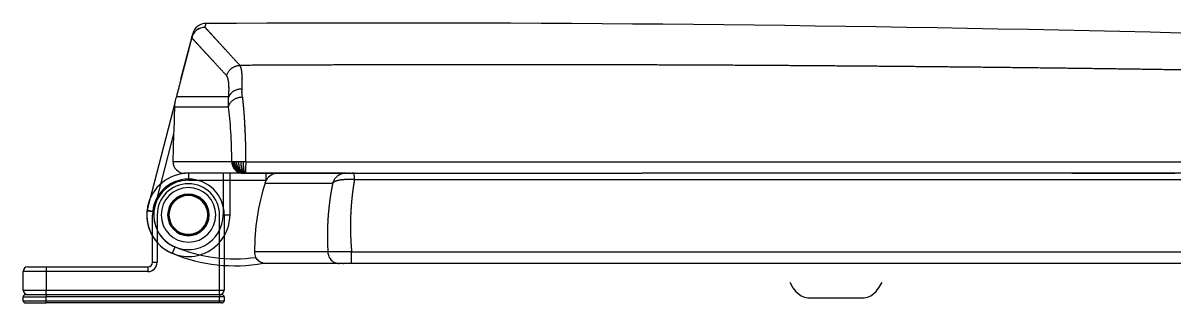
# Model space of a CAD drawing. Extents: x 66481 to 68906, y 58061 to 61491.
# Drawn here: x 67311.6 to 67560.7, y 59354.2 to 59414.7 of the extents above; entities that cross this region are included whole.
import ezdxf

# ---------------------------------------------------------------- set-up
doc = ezdxf.new("R2010")
doc.units = 0
doc.header["$MEASUREMENT"] = 0
doc.layers.get('0').update_dxf_attribs({"linetype": 'CONTINUOUS'})
for name, color, linetype in [('1', 7, 'CONTINUOUS'), ('Dim', 4, 'CONTINUOUS'), ('Make2D$보임$선', 18, 'CONTINUOUS'), ('Make2D$보임$접선', 18, 'CONTINUOUS')]:
    doc.layers.add(name, color=color, linetype=linetype)

msp = doc.modelspace()

# ---------------------------------------------------------------- linework, layer by layer
at = {"color": 0, "ltscale": 50}
for points in [[(67477.39, 59358.69), (67477.47, 59358.54), (67478.07, 59357.5), (67478.65, 59356.73)], [(67477.39, 59358.69), (67477.47, 59358.54), (67478.07, 59357.5), (67478.65, 59356.73)], [(67496.09, 59356.73), (67496.67, 59357.5), (67497.27, 59358.54), (67497.35, 59358.69)], [(67496.09, 59356.73), (67496.67, 59357.5), (67497.27, 59358.54), (67497.35, 59358.69)], [(67478.63, 59356.75), (67479.17, 59356.21), (67479.82, 59355.77), (67480.54, 59355.47), (67481.3, 59355.31)], [(67478.63, 59356.75), (67479.17, 59356.21), (67479.82, 59355.77), (67480.54, 59355.47), (67481.3, 59355.31)], [(67481.3, 59355.31), (67481.54, 59355.3), (67481.95, 59355.3), (67482.54, 59355.29)], [(67481.3, 59355.31), (67481.54, 59355.3), (67481.95, 59355.3), (67482.54, 59355.29)], [(67492.2, 59355.29), (67492.79, 59355.3), (67493.2, 59355.3), (67493.43, 59355.31)], [(67492.2, 59355.29), (67492.79, 59355.3), (67493.2, 59355.3), (67493.43, 59355.31)], [(67493.43, 59355.31), (67494.19, 59355.47), (67494.92, 59355.77), (67495.57, 59356.21), (67496.11, 59356.75)], [(67493.43, 59355.31), (67494.19, 59355.47), (67494.92, 59355.77), (67495.57, 59356.21), (67496.11, 59356.75)]]:
    msp.add_lwpolyline(points, dxfattribs=at)
msp.add_circle((67347.37, 59373.24), 4.37, dxfattribs=at)
for points in [[(67481.71, 59355.29), (67481.71, 59355.29), (67482, 59355.29), (67482.53, 59355.29)], [(67481.71, 59355.29), (67481.71, 59355.29), (67482, 59355.29), (67482.53, 59355.29)], [(67482.53, 59355.29), (67483.03, 59355.29), (67483.8, 59355.29), (67484.8, 59355.29)], [(67482.53, 59355.29), (67483.03, 59355.29), (67483.8, 59355.29), (67484.8, 59355.29)], [(67484.8, 59355.29), (67484.98, 59355.29), (67485.2, 59355.29), (67485.46, 59355.29)], [(67484.8, 59355.29), (67484.98, 59355.29), (67485.2, 59355.29), (67485.46, 59355.29)], [(67485.46, 59355.29), (67485.68, 59355.29), (67486.27, 59355.29), (67487.01, 59355.29), (67487.37, 59355.29)], [(67485.46, 59355.29), (67485.68, 59355.29), (67486.27, 59355.29), (67487.01, 59355.29), (67487.37, 59355.29)], [(67487.37, 59355.29), (67487.73, 59355.29), (67488.47, 59355.29), (67489.06, 59355.29), (67489.28, 59355.29)], [(67487.37, 59355.29), (67487.73, 59355.29), (67488.47, 59355.29), (67489.06, 59355.29), (67489.28, 59355.29)], [(67489.28, 59355.29), (67489.53, 59355.29), (67489.76, 59355.29), (67489.94, 59355.29)], [(67489.28, 59355.29), (67489.53, 59355.29), (67489.76, 59355.29), (67489.94, 59355.29)], [(67489.94, 59355.29), (67490.94, 59355.29), (67491.7, 59355.29), (67492.2, 59355.29)], [(67489.94, 59355.29), (67490.94, 59355.29), (67491.7, 59355.29), (67492.2, 59355.29)]]:
    msp.add_open_spline(points, degree=3, dxfattribs=at)
at = {"layer": '1', "color": 7}
for p, q in [((67339.62, 59362.99), (67339.62, 59373.24)), ((67340.62, 59373.24), (67340.62, 59362.99)), ((67354.12, 59356.99), (67354.12, 59373.24)), ((67355.12, 59373.24), (67355.12, 59356.99)), ((67339.62, 59362.99), (67340.62, 59362.99)), ((67311.62, 59356.99), (67311.62, 59360.99)), ((67316.62, 59360.99), (67311.62, 59360.99)), ((67312.62, 59361.99), (67316.62, 59361.99)), ((67316.62, 59361.99), (67316.62, 59360.99)), ((67316.62, 59361.99), (67338.62, 59361.99)), ((67338.62, 59360.99), (67316.62, 59360.99)), ((67316.62, 59360.99), (67316.62, 59356.99)), ((67338.62, 59361.99), (67338.62, 59360.99)), ((67311.62, 59356.99), (67316.62, 59356.99)), ((67311.62, 59354.69), (67311.62, 59355.49)), ((67311.62, 59355.49), (67316.62, 59355.49)), ((67312.12, 59355.99), (67316.62, 59355.99)), ((67316.62, 59356.99), (67354.12, 59356.99)), ((67316.62, 59355.99), (67316.62, 59356.99)), ((67316.62, 59355.99), (67354.12, 59355.99)), ((67316.62, 59355.99), (67316.62, 59355.49)), ((67316.62, 59354.69), (67316.62, 59355.49)), ((67354.12, 59355.49), (67316.62, 59355.49)), ((67354.12, 59356.99), (67355.12, 59356.99)), ((67354.12, 59355.99), (67354.12, 59356.99)), ((67354.12, 59355.99), (67354.12, 59355.49)), ((67354.12, 59355.99), (67354.62, 59355.99)), ((67354.12, 59354.69), (67354.12, 59355.49)), ((67355.12, 59355.49), (67354.12, 59355.49)), ((67355.12, 59355.49), (67355.12, 59354.69)), ((67311.62, 59354.69), (67316.62, 59354.69)), ((67312.12, 59354.19), (67316.62, 59354.19)), ((67316.62, 59354.19), (67316.62, 59354.69)), ((67316.62, 59354.69), (67354.12, 59354.69)), ((67354.62, 59354.19), (67316.62, 59354.19)), ((67354.12, 59354.19), (67354.12, 59354.69)), ((67354.12, 59354.69), (67355.12, 59354.69))]:
    msp.add_line(p, q, dxfattribs=at)
for centre, radius, start, end in [((67347.37, 59373.24), 7.75, 0, 180), ((67347.37, 59373.24), 6.75, 0, 180), ((67338.62, 59362.99), 1, 270, 0), ((67338.62, 59362.99), 2, 270, 0), ((67312.62, 59360.99), 1, 90, 180), ((67312.62, 59356.99), 1, 180, 270), ((67312.12, 59355.49), 0.5, 90, 180), ((67354.12, 59356.99), 1, 270, 0), ((67354.62, 59355.49), 0.5, 0, 90), ((67312.12, 59354.69), 0.5, 180, 270), ((67354.62, 59354.69), 0.5, 270, 0)]:
    msp.add_arc(centre, radius, start, end, dxfattribs=at)
at = {"layer": 'Dim', "color": 7}
msp.add_line((67327.62, 59361.99), (67338.62, 59361.99), dxfattribs=at)
at = {"layer": 'Make2D$보임$선', "color": 7}
for p, q in [((67345.76, 59402.6), (67348.08, 59411.57)), ((67348.09, 59411.63), (67348.14, 59411.81)), ((67348.15, 59411.85), (67348.14, 59411.81)), ((67348.16, 59411.89), (67348.15, 59411.85)), ((67348.15, 59411.85), (67348.15, 59411.85)), ((67348.17, 59411.93), (67348.16, 59411.9)), ((67348.16, 59411.89), (67348.16, 59411.9)), ((67348.18, 59411.97), (67348.17, 59411.94)), ((67348.17, 59411.93), (67348.17, 59411.94)), ((67348.19, 59412.01), (67348.18, 59411.97)), ((67348.18, 59411.97), (67348.18, 59411.97)), ((67348.2, 59412.04), (67348.19, 59412.01)), ((67348.19, 59412.01), (67348.19, 59412.01)), ((67348.21, 59412.07), (67348.2, 59412.04)), ((67348.2, 59412.04), (67348.2, 59412.04)), ((67348.22, 59412.11), (67348.21, 59412.08)), ((67348.21, 59412.07), (67348.21, 59412.08)), ((67348.23, 59412.14), (67348.22, 59412.11)), ((67348.22, 59412.11), (67348.22, 59412.11)), ((67348.24, 59412.19), (67348.23, 59412.17)), ((67348.23, 59412.16), (67348.23, 59412.17)), ((67348.23, 59412.16), (67348.23, 59412.14)), ((67348.23, 59412.14), (67348.23, 59412.14)), ((67348.25, 59412.22), (67348.24, 59412.19)), ((67348.24, 59412.19), (67348.24, 59412.19)), ((67348.26, 59412.26), (67348.25, 59412.24)), ((67348.25, 59412.24), (67348.25, 59412.22)), ((67348.25, 59412.24), (67348.25, 59412.24)), ((67348.25, 59412.22), (67348.25, 59412.22)), ((67348.27, 59412.3), (67348.26, 59412.28)), ((67348.26, 59412.28), (67348.26, 59412.26)), ((67348.26, 59412.28), (67348.26, 59412.28)), ((67348.26, 59412.26), (67348.26, 59412.26)), ((67348.28, 59412.33), (67348.27, 59412.32)), ((67348.27, 59412.32), (67348.27, 59412.3)), ((67348.27, 59412.32), (67348.27, 59412.32)), ((67348.27, 59412.3), (67348.27, 59412.3)), ((67348.28, 59412.35), (67348.29, 59412.4)), ((67348.28, 59412.35), (67348.28, 59412.33)), ((67348.28, 59412.35), (67348.28, 59412.35)), ((67348.28, 59412.35), (67348.28, 59412.35)), ((67348.28, 59412.33), (67348.28, 59412.33)), ((67344.5, 59397.71), (67338.45, 59374.34)), ((67344.5, 59397.72), (67344.71, 59398.53)), ((67344.04, 59384.74), (67344.25, 59390.78)), ((67356.75, 59384.74), (67344.04, 59384.74)), ((67356.88, 59384.74), (67356.75, 59384.74)), ((67356.88, 59384.74), (67356.88, 59384.74)), ((67357.09, 59384.74), (67356.88, 59384.74)), ((67357.09, 59384.74), (67357.09, 59384.74)), ((67357.39, 59384.74), (67357.09, 59384.74)), ((67357.39, 59384.74), (67357.39, 59384.74)), ((67357.76, 59384.74), (67357.39, 59384.74)), ((67357.76, 59384.74), (67357.76, 59384.74)), ((67358.2, 59384.74), (67357.76, 59384.74)), ((67358.2, 59384.74), (67358.2, 59384.74)), ((67358.2, 59384.74), (67358.2, 59384.74)), ((67358.68, 59384.74), (67358.2, 59384.74)), ((67359.21, 59384.74), (67358.68, 59384.74)), ((67359.75, 59384.74), (67359.21, 59384.74)), ((67359.75, 59384.74), (67564.07, 59384.74)), ((67359.17, 59382.24), (67346.54, 59382.24)), ((67364.2, 59382.24), (67347.37, 59382.24)), ((67356.37, 59373.24), (67356.37, 59382.24)), ((67359.02, 59382.42), (67359.02, 59382.42)), ((67359.35, 59382.24), (67359.37, 59382.24)), ((67359.38, 59382.24), (67359.37, 59382.24)), ((67359.42, 59382.24), (67359.46, 59382.24)), ((67359.5, 59382.24), (67359.55, 59382.24)), ((67359.57, 59382.24), (67359.64, 59382.24)), ((67359.64, 59382.24), (67359.63, 59382.24)), ((67359.65, 59382.24), (67359.67, 59382.24)), ((67359.65, 59382.24), (67359.65, 59382.24)), ((67359.72, 59382.24), (67359.67, 59382.24)), ((67359.72, 59382.24), (67362.92, 59382.24)), ((67362.92, 59382.24), (67364.51, 59382.24)), ((67362.92, 59382.24), (67362.92, 59382.24)), ((67365.8, 59382.24), (67364.2, 59382.24)), ((67364.52, 59382.24), (67364.51, 59382.24)), ((67364.52, 59382.24), (67366.11, 59382.24)), ((67365.81, 59382.24), (67365.8, 59382.24)), ((67366.73, 59382.24), (67365.81, 59382.24)), ((67366.11, 59382.24), (67367.71, 59382.24)), ((67366.11, 59382.24), (67366.11, 59382.24)), ((67381.34, 59382.24), (67366.8, 59382.24)), ((67367.71, 59382.24), (67369.31, 59382.24)), ((67367.71, 59382.24), (67367.71, 59382.24)), ((67369.31, 59382.24), (67370.9, 59382.24)), ((67369.31, 59382.24), (67369.31, 59382.24)), ((67370.91, 59382.24), (67370.9, 59382.24)), ((67370.91, 59382.24), (67372.5, 59382.24)), ((67372.5, 59382.24), (67374.1, 59382.24)), ((67372.5, 59382.24), (67372.5, 59382.24)), ((67374.1, 59382.24), (67375.69, 59382.24)), ((67374.1, 59382.24), (67374.1, 59382.24)), ((67375.7, 59382.24), (67375.69, 59382.24)), ((67375.7, 59382.24), (67377.29, 59382.24)), ((67377.3, 59382.24), (67377.29, 59382.24)), ((67377.3, 59382.24), (67378.89, 59382.24)), ((67378.89, 59382.24), (67380.48, 59382.24)), ((67378.89, 59382.24), (67378.89, 59382.24)), ((67380.49, 59382.24), (67380.48, 59382.24)), ((67380.49, 59382.24), (67382.08, 59382.24)), ((67381.42, 59382.24), (67381.39, 59382.24)), ((67381.42, 59382.24), (67381.6, 59382.24)), ((67381.66, 59382.24), (67381.6, 59382.24)), ((67381.66, 59382.24), (67381.99, 59382.24)), ((67382.12, 59382.24), (67381.99, 59382.24)), ((67382.09, 59382.24), (67382.08, 59382.24)), ((67382.09, 59382.24), (67383.68, 59382.24)), ((67382.12, 59382.24), (67382.15, 59382.24)), ((67382.17, 59382.24), (67382.15, 59382.24)), ((67382.17, 59382.24), (67382.69, 59382.24)), ((67383.21, 59382.24), (67382.69, 59382.24)), ((67383.21, 59382.24), (67445.46, 59382.24)), ((67383.69, 59382.24), (67383.68, 59382.24)), ((67383.69, 59382.24), (67385.27, 59382.24)), ((67385.28, 59382.24), (67385.27, 59382.24)), ((67385.28, 59382.24), (67386.87, 59382.24)), ((67386.88, 59382.24), (67386.87, 59382.24)), ((67386.88, 59382.24), (67388.47, 59382.24)), ((67388.48, 59382.24), (67388.47, 59382.24)), ((67388.48, 59382.24), (67390.07, 59382.24)), ((67390.07, 59382.24), (67391.66, 59382.24)), ((67390.07, 59382.24), (67390.07, 59382.24)), ((67391.67, 59382.24), (67391.66, 59382.24)), ((67391.67, 59382.24), (67393.26, 59382.24)), ((67393.27, 59382.24), (67393.26, 59382.24)), ((67393.27, 59382.24), (67394.86, 59382.24)), ((67394.86, 59382.24), (67396.45, 59382.24)), ((67394.86, 59382.24), (67394.86, 59382.24)), ((67396.46, 59382.24), (67396.45, 59382.24)), ((67396.46, 59382.24), (67412.42, 59382.24)), ((67797.68, 59382.24), (67445.46, 59382.24)), ((67538.38, 59382.24), (67539.92, 59382.24)), ((67539.97, 59382.24), (67539.92, 59382.24)), ((67539.97, 59382.24), (67541.51, 59382.24)), ((67541.56, 59382.24), (67541.51, 59382.24)), ((67541.56, 59382.24), (67543.11, 59382.24)), ((67543.15, 59382.24), (67543.11, 59382.24)), ((67543.15, 59382.24), (67544.7, 59382.24)), ((67544.74, 59382.24), (67544.7, 59382.24)), ((67544.74, 59382.24), (67546.29, 59382.24)), ((67546.33, 59382.24), (67546.29, 59382.24)), ((67546.33, 59382.24), (67547.88, 59382.24)), ((67547.92, 59382.24), (67547.88, 59382.24)), ((67547.92, 59382.24), (67549.47, 59382.24)), ((67549.51, 59382.24), (67549.47, 59382.24)), ((67549.51, 59382.24), (67551.06, 59382.24)), ((67551.11, 59382.24), (67551.06, 59382.24)), ((67551.11, 59382.24), (67552.65, 59382.24)), ((67552.7, 59382.24), (67552.65, 59382.24)), ((67552.7, 59382.24), (67554.25, 59382.24)), ((67554.29, 59382.24), (67554.25, 59382.24)), ((67554.29, 59382.24), (67555.84, 59382.24)), ((67555.88, 59382.24), (67555.84, 59382.24)), ((67555.88, 59382.24), (67557.43, 59382.24)), ((67557.47, 59382.24), (67557.43, 59382.24)), ((67557.47, 59382.24), (67559.02, 59382.24)), ((67559.06, 59382.24), (67559.02, 59382.24)), ((67559.06, 59382.24), (67560.61, 59382.24)), ((67560.65, 59382.24), (67560.61, 59382.24)), ((67382.64, 59365.24), (67377.53, 59365.24)), ((67382.65, 59365.24), (67788, 59365.24)), ((67382.65, 59365.24), (67382.65, 59365.24)), ((67379.92, 59362.74), (67363.27, 59362.74)), ((67380.79, 59362.74), (67379.98, 59362.74)), ((67382.61, 59362.74), (67380.93, 59362.74)), ((67785.86, 59362.74), (67382.61, 59362.74))]:
    msp.add_line(p, q, dxfattribs=at)
for centre, radius, start, end in [((67350.99, 59410.81), 3, 90.3387, 165.4135), ((67351.2, 59411.65), 3, 90.3003, 165.5), ((67387.87, 52414.74), 7000, 86.850809, 90.300263), ((67350.98, 59410.81), 3, 165.4481, 165.4842), ((67348.1, 59411.57), 0.0154, 165.4229, 194.6718), ((67346.54, 59384.74), 2.5, 180.0233, 270.0233), ((67359.49, 59384.74), 2.62, 179.9744, 200.5533), ((67359.5, 59384.74), 2.62, 179.9743, 200.546), ((67359.4, 59384.7), 2.52, 200.4893, 223.3849), ((67359.89, 59384.74), 2.8, 179.9463, 199.1572), ((67359.89, 59384.74), 2.8, 179.9458, 199.1331), ((67359.66, 59384.65), 2.55, 199.0263, 221.1554), ((67359.66, 59384.65), 2.55, 199.001, 221.1158), ((67360.49, 59384.74), 3.1, 179.9169, 197.153), ((67360.5, 59384.74), 3.11, 179.9166, 197.127), ((67359.29, 59384.6), 2.36, 223.3559, 247.2273), ((67359.3, 59384.61), 2.38, 223.4417, 244.3217), ((67359.4, 59384.42), 2.2, 221.0733, 245.5139), ((67359.41, 59384.45), 2.23, 221.2255, 240.978), ((67361.39, 59384.74), 3.63, 179.8961, 194.5771), ((67361.4, 59384.74), 3.64, 179.8959, 194.5411), ((67362.8, 59384.73), 4.6, 179.8925, 191.4266), ((67362.81, 59384.73), 4.61, 179.8926, 191.3982), ((67365.35, 59384.73), 6.67, 179.9112, 187.8411), ((67365.36, 59384.73), 6.68, 179.9113, 187.8321), ((67363.77, 59384.52), 5.08, 187.8705, 193.6279), ((67372.54, 59384.73), 13.34, 179.9508, 183.9073), ((67372.58, 59384.73), 13.37, 179.9509, 183.8968), ((67347.37, 59373.24), 9, 90, 247.3801), ((67359.25, 59384.51), 2.26, 247.2878, 269.6009), ((67359.32, 59384.28), 2.04, 245.8581, 250.5698), ((67359.3, 59384.21), 1.97, 245.6396, 269.8698), ((67359.36, 59383.84), 1.6, 242.8983, 269.78), ((67359.39, 59383.94), 1.7, 243.3035, 250.1045), ((67359.47, 59383.52), 1.29, 239.1189, 252.5201), ((67359.56, 59383.11), 0.88, 232.1343, 252.5113), ((67359.69, 59382.81), 0.595, 220.815, 241.5758), ((67366.79, 59379.24), 3, 149.9467, 162.6348), ((67366.8, 59379.24), 3.01, 89.9706, 149.9249), ((67347.37, 59373.24), 5.9, 90, 270), ((67347.37, 59373.24), 4.5, 0, 180), ((67347.37, 59373.24), 5.9, 270, 90), ((67411.56, 59365.24), 49.9, 162.6349, 179.9994), ((67347.37, 59373.24), 4.2, 90, 270), ((67347.37, 59373.24), 4.2, 270, 90), ((67347.37, 59373.24), 9, 174.484, 0), ((67339.9, 59373.96), 1.5, 165.5, 174.484), ((67347.37, 59373.24), 4.5, 180, 0), ((67364.15, 59365.24), 2.5, 180.0026, 208.3322), ((67383.99, 59349.14), 16.16, 94.7751, 94.7836), ((67357.37, 59397.24), 35, 247.3801, 280.1873)]:
    msp.add_arc(centre, radius, start, end, dxfattribs=at)
for points, knots in [([(67348.08, 59411.56), (67347.8, 59410.49), (67347.53, 59409.42), (67347.25, 59408.35), (67347.11, 59407.8), (67346.97, 59407.25), (67346.82, 59406.7), (67346.68, 59406.15), (67346.54, 59405.6), (67346.4, 59405.05), (67346.25, 59404.5), (67346.11, 59403.95), (67345.97, 59403.4), (67345.83, 59402.85), (67345.68, 59402.3), (67345.54, 59401.75), (67345.47, 59401.48), (67345.4, 59401.2), (67345.33, 59400.93), (67345.26, 59400.65), (67345.19, 59400.38), (67345.11, 59400.1), (67345.04, 59399.83), (67344.97, 59399.55), (67344.9, 59399.28), (67344.87, 59399.14), (67344.83, 59399), (67344.79, 59398.87), (67344.79, 59398.83), (67344.78, 59398.8), (67344.77, 59398.77)], [0.0233432, 0.0233432, 0.0233432, 0.0233432, 0.02665861, 0.02665861, 0.02665861, 0.0283632, 0.0283632, 0.0283632, 0.03006779, 0.03006779, 0.03006779, 0.03177237, 0.03177237, 0.03177237, 0.03347696, 0.03347696, 0.03347696, 0.03432925, 0.03432925, 0.03432925, 0.03518155, 0.03518155, 0.03518155, 0.03603384, 0.03603384, 0.03603384, 0.03645999, 0.03645999, 0.03645999, 0.03656264, 0.03656264, 0.03656264, 0.03656264]), ([(67344.43, 59396.61), (67344.43, 59396.83), (67344.44, 59397.05), (67344.47, 59397.36), (67344.48, 59397.47), (67344.49, 59397.64), (67344.51, 59397.76), (67344.5, 59397.71)], [-0.015923695, -0.015923695, -0.015923695, -0.015923695, -0.015193615, -0.015193615, -0.014828533, -0.014828533, -0.014515373, -0.014515373, -0.014515373, -0.014515373]), ([(67344.25, 59390.78), (67344.29, 59391.76), (67344.32, 59392.74), (67344.38, 59394.59), (67344.41, 59395.79), (67344.43, 59396.61)], [-0.02942415, -0.02942415, -0.02942415, -0.02942415, -0.026255785, -0.026255785, -0.023463208, -0.023463208, -0.023463208, -0.023463208]), ([(67363.56, 59362.8), (67363.56, 59362.8), (67363.55, 59362.8), (67363.52, 59362.81), (67363.48, 59362.82), (67363.39, 59362.84), (67363.26, 59362.89), (67362.98, 59363.01), (67362.62, 59363.24), (67362.24, 59363.6), (67362.04, 59363.9), (67361.96, 59364.06)], [0, 0, 0, 0, 0.00404, 0.011503, 0.092192, 0.147313, 0.27346, 0.532845, 1.043733, 1.556275, 2.101426, 2.101426, 2.101426, 2.101426])]:
    msp.add_open_spline(points, degree=3, knots=knots, dxfattribs=at)
for points in [[(67344.77, 59398.77), (67344.75, 59398.68), (67344.72, 59398.6), (67344.71, 59398.53)], [(67380.79, 59362.74), (67380.81, 59362.74), (67380.82, 59362.74), (67380.84, 59362.74)], [(67380.84, 59362.74), (67380.87, 59362.74), (67380.9, 59362.74), (67380.93, 59362.74)]]:
    msp.add_open_spline(points, degree=3, dxfattribs=at)
for points, weights in [([(67357.53, 59383.82), (67357.68, 59383.34), (67357.97, 59382.97)], [0.890165042945, 0.853553390593, 0.853553390593]), ([(67357.96, 59382.97), (67357.67, 59383.34), (67357.53, 59383.82)], [0.853553390593, 0.853553390593, 0.890165042945]), ([(67357.57, 59382.97), (67357.55, 59383), (67357.53, 59383.02)], [0.853553390593, 0.853553390593, 0.85369640486]), ([(67358.24, 59382.97), (67358, 59383.34), (67357.87, 59383.82)], [0.853553390593, 0.853553390593, 0.890165042945]), ([(67357.88, 59383.82), (67358.01, 59383.34), (67358.25, 59382.97)], [0.890165042945, 0.853553390593, 0.853553390593]), ([(67358.63, 59382.42), (67358.25, 59382.61), (67357.96, 59382.97)], [0.890113845814, 0.853565680772, 0.853553394725]), ([(67357.97, 59382.97), (67358.25, 59382.61), (67358.63, 59382.42)], [0.853553390593, 0.853553390593, 0.890165042945]), ([(67358.81, 59382.42), (67358.49, 59382.61), (67358.24, 59382.97)], [0.890165042945, 0.853567115138, 0.853553395738]), ([(67358.25, 59382.97), (67358.49, 59382.61), (67358.81, 59382.42)], [0.853553390593, 0.853553390593, 0.890165042945]), ([(67358.29, 59383.82), (67358.39, 59383.34), (67358.58, 59382.97)], [0.890165042945, 0.853553390593, 0.853553390593]), ([(67358.58, 59382.98), (67358.39, 59383.34), (67358.29, 59383.82)], [0.853553398575, 0.853570485499, 0.890165042945]), ([(67359.01, 59382.42), (67358.76, 59382.61), (67358.57, 59382.97)], [0.890165042945, 0.853570421524, 0.853553398516]), ([(67358.58, 59382.97), (67358.77, 59382.61), (67359.02, 59382.42)], [0.853553390593, 0.853553390593, 0.890165042945]), ([(67358.75, 59383.82), (67358.81, 59383.34), (67358.94, 59382.97)], [0.890165042945, 0.853553390593, 0.853553390593]), ([(67358.94, 59382.98), (67358.93, 59383), (67358.93, 59383.02)], [0.853553395517, 0.853554229711, 0.85369640486]), ([(67359.24, 59382.42), (67359.07, 59382.61), (67358.94, 59382.97)], [0.890165042945, 0.853566852086, 0.853553395543]), ([(67358.95, 59382.97), (67359.08, 59382.61), (67359.25, 59382.42)], [0.853553390593, 0.853553390593, 0.890165042945]), ([(67359.24, 59383.82), (67359.27, 59383.34), (67359.33, 59382.97)], [0.890165042945, 0.853557698562, 0.8535533911]), ([(67359.33, 59382.97), (67359.27, 59383.34), (67359.24, 59383.82)], [0.853553390593, 0.853553390593, 0.890165042945]), ([(67359.48, 59382.42), (67359.4, 59382.61), (67359.33, 59382.97)], [0.890118322939, 0.853557823889, 0.853553391131]), ([(67359.34, 59382.97), (67359.4, 59382.61), (67359.49, 59382.42)], [0.853553390593, 0.853553390593, 0.890165042945]), ([(67358.48, 59382.42), (67358.46, 59382.43), (67358.43, 59382.44)], [0.890165042945, 0.887944698135, 0.885859008025]), ([(67358.81, 59382.42), (67359.11, 59382.24), (67359.42, 59382.24)], [0.890165042945, 0.926741170906, 0.999857936905]), ([(67359.02, 59382.42), (67359.25, 59382.24), (67359.5, 59382.24)], [0.890165042945, 0.926750817788, 0.999896508257]), ([(67359.25, 59382.42), (67359.4, 59382.24), (67359.57, 59382.24)], [0.890165042945, 0.926735222606, 0.999834156217]), ([(67359.3, 59382.24), (67359.28, 59382.24), (67359.27, 59382.25)], [0.988586685233, 0.985554171778, 0.982589761067]), ([(67359.6, 59382.26), (67359.54, 59382.29), (67359.48, 59382.42)], [0.958834762722, 0.91567801136, 0.890211998164]), ([(67359.49, 59382.42), (67359.56, 59382.24), (67359.65, 59382.24)], [0.890165042945, 0.926776695297, 1]), ([(67382.61, 59362.74), (67382.65, 59362.74), (67382.65, 59365.24)], [1, 0.707065322042, 1])]:
    msp.add_rational_spline(points, weights, degree=2, dxfattribs=at)
at = {"layer": 'Make2D$보임$접선', "color": 7}
for p, q in [((67356.09, 59398.77), (67344.77, 59398.77)), ((67344.43, 59396.61), (67356.05, 59396.61)), ((67339.9, 59373.96), (67344.25, 59390.78)), ((67347.37, 59382.24), (67347.37, 59380.74)), ((67347.37, 59380.74), (67364.2, 59380.74)), ((67354.87, 59382.24), (67354.87, 59373.24)), ((67364.2, 59380.74), (67364.2, 59382.24)), ((67800.22, 59380.85), (67383.26, 59380.85)), ((67363.93, 59380.14), (67378.57, 59380.14)), ((67338.41, 59374.11), (67339.9, 59373.96)), ((67338.45, 59374.34), (67339.9, 59373.96)), ((67354.87, 59373.24), (67356.37, 59373.24)), ((67343.91, 59364.94), (67344.48, 59366.32)), ((67377.53, 59365.24), (67361.66, 59365.24))]:
    msp.add_line(p, q, dxfattribs=at)
for centre, radius, start, end in [((67350.98, 59410.82), 3, 90.2701, 165.4887), ((67350.99, 59413.82), 0.0199, 165.6738, 191.0807), ((67347.37, 59373.24), 7.5, 90, 247.3801), ((67347.37, 59373.24), 7.5, 174.484, 0), ((67357.37, 59397.24), 33.5, 247.3801, 277.8712)]:
    msp.add_arc(centre, radius, start, end, dxfattribs=at)
for points, knots in [([(67350.97, 59413.82), (67351.04, 59414.1), (67351.09, 59414.3), (67351.13, 59414.44), (67351.16, 59414.58), (67351.18, 59414.65), (67351.18, 59414.65)], [-0.04807769, -0.04807769, -0.04807769, -0.04807769, -0.02403885, -0.02403885, -0.02403885, -0.00012656, -0.00012656, -0.00012656, -0.00012656]), ([(67356.75, 59384.74), (67356.73, 59387.03), (67356.66, 59389.21), (67356.42, 59393.23), (67356.25, 59395.04), (67356.05, 59396.61)], [0, 0, 0, 0, 0.00712662, 0.00712662, 0.01426433, 0.01426433, 0.01426433, 0.01426433]), ([(67377.53, 59365.24), (67377.53, 59365.08), (67377.56, 59364.75), (67377.74, 59364.12), (67378.2, 59363.43), (67379.01, 59362.87), (67379.65, 59362.74), (67379.98, 59362.74)], [0, 0, 0, 0, 0.49073, 0.980727, 1.956245, 2.924308, 3.88709, 3.88709, 3.88709, 3.88709])]:
    msp.add_open_spline(points, degree=3, knots=knots, dxfattribs=at)
for points, weights, degree, knots in [([(67358.5, 59405.58), (67357.53, 59406.64), (67356.64, 59407.61), (67355.84, 59408.49), (67355.04, 59409.36), (67354.33, 59410.14), (67353.7, 59410.83), (67353.07, 59411.52), (67352.53, 59412.11), (67352.07, 59412.61), (67351.62, 59413.1), (67351.25, 59413.5), (67350.97, 59413.81)], [1, 1.00000000018, 1.00000000036, 1.00000000054, 1.00000000054, 1.00000000054, 1.00000000054, 1.00000000054, 1.00000000054, 1.00000000055, 1.00000000036, 1.00000000018, 1], 3, [-0.1116406, -0.1116406, -0.1116406, -0.1116406, -0.0835542, -0.0835542, -0.0835542, -0.0554678, -0.0554678, -0.0554678, -0.0273813, -0.0273813, -0.0273813, 0, 0, 0, 0]), ([(67355.64, 59403.35), (67354.66, 59404.41), (67353.77, 59405.38), (67352.97, 59406.25), (67352.17, 59407.12), (67351.45, 59407.9), (67350.82, 59408.59), (67350.19, 59409.27), (67349.64, 59409.87), (67349.18, 59410.37), (67348.74, 59410.85), (67348.37, 59411.25), (67348.08, 59411.57)], [1, 1.0000000003, 1.00000000059, 1.00000000089, 1.00000000089, 1.00000000089, 1.00000000089, 1.00000000089, 1.00000000089, 1.0000000009, 1.0000000006, 1.0000000003, 1], 3, [0, 0, 0, 0, 0.0280942, 0.0280942, 0.0280942, 0.0561883, 0.0561883, 0.0561883, 0.0842825, 0.0842825, 0.0842825, 0.1117065, 0.1117065, 0.1117065, 0.1117065]), ([(67562.3, 59404.59), (67549.51, 59404.79), (67536.71, 59404.95), (67523.92, 59405.11), (67511.12, 59405.24), (67498.31, 59405.37), (67485.5, 59405.46), (67472.69, 59405.56), (67459.88, 59405.62), (67447.07, 59405.68), (67434.25, 59405.7), (67421.43, 59405.73), (67408.6, 59405.72), (67395.78, 59405.72), (67382.95, 59405.68), (67370.73, 59405.64), (67358.5, 59405.58)], [1, 0.999999051119, 1, 0.999999087139, 1, 0.9999991174, 1, 0.99999914215, 1, 0.999999161599, 1, 0.999999175908, 1, 0.999999185195, 1, 0.999999264988, 1], 2, [0, 0, 0, 25.590555, 25.590555, 51.19148, 51.19148, 76.803091, 76.803091, 102.425668, 102.425668, 128.059458, 128.059458, 153.704677, 153.704677, 179.361515, 179.361515, 203.805123, 203.805123, 203.805123]), ([(67358.97, 59400.45), (67358.99, 59400.78), (67359, 59401.12), (67359.01, 59401.45), (67359.02, 59401.76), (67359.02, 59402.06), (67359.02, 59402.36), (67359.02, 59402.5), (67359.02, 59402.64), (67359.02, 59402.78), (67359.02, 59402.85), (67359.02, 59402.92), (67359.01, 59402.98), (67359.01, 59403.01), (67359.01, 59403.05), (67359.01, 59403.08), (67359.01, 59403.11), (67359.01, 59403.14), (67359.01, 59403.17), (67359, 59403.41), (67358.98, 59403.64), (67358.96, 59403.88), (67358.94, 59404.07), (67358.92, 59404.27), (67358.89, 59404.47), (67358.86, 59404.63), (67358.83, 59404.79), (67358.79, 59404.95), (67358.75, 59405.07), (67358.71, 59405.2), (67358.66, 59405.32), (67358.61, 59405.42), (67358.56, 59405.51), (67358.5, 59405.58)], [1, 0.999947340855, 0.999947340855, 1, 0.999921873597, 0.999921873597, 1, 0.999972542209, 0.999972542209, 1, 1, 1, 1, 1, 1, 1, 1, 1, 1, 0.999787534952, 0.999787534952, 1, 0.999604736693, 0.999604736693, 1, 0.999165743046, 0.999165743046, 1, 0.99794296038, 0.99794296038, 1, 1, 1, 1], 3, [0, 0, 0, 0, 1.00988, 1.00988, 1.00988, 1.919466, 1.919466, 1.919466, 2.336901, 2.336901, 2.336901, 2.337346, 2.337346, 2.337346, 2.337569, 2.337569, 2.337569, 2.337792, 2.337792, 2.337792, 3.040984, 3.040984, 3.040984, 3.635916, 3.635916, 3.635916, 4.127028, 4.127028, 4.127028, 4.519714, 4.519714, 4.519714, 4.521496, 4.521496, 4.521496, 4.521496]), ([(67356.09, 59398.77), (67356.11, 59399.07), (67356.12, 59399.37), (67356.13, 59399.67), (67356.14, 59399.94), (67356.15, 59400.21), (67356.15, 59400.48), (67356.15, 59400.6), (67356.15, 59400.73), (67356.14, 59400.85), (67356.14, 59400.91), (67356.14, 59400.97), (67356.14, 59401.03), (67356.14, 59401.06), (67356.14, 59401.09), (67356.14, 59401.12), (67356.13, 59401.15), (67356.13, 59401.17), (67356.13, 59401.2), (67356.12, 59401.41), (67356.11, 59401.62), (67356.09, 59401.83), (67356.07, 59402), (67356.05, 59402.18), (67356.02, 59402.36), (67355.99, 59402.5), (67355.96, 59402.64), (67355.92, 59402.78), (67355.88, 59402.9), (67355.84, 59403.01), (67355.79, 59403.12), (67355.75, 59403.2), (67355.7, 59403.28), (67355.64, 59403.35)], [1, 0.99993508603, 0.99993508603, 1, 0.999903576306, 0.999903576306, 1, 0.999966095396, 0.999966095396, 1, 1, 1, 1, 1, 1, 1, 1, 1, 1, 0.999737923856, 0.999737923856, 1, 0.99951454528, 0.99951454528, 1, 0.998987185446, 0.998987185446, 1, 0.997573434595, 0.997573434595, 1, 0.993443531478, 0.993443531478, 1], 3, [0, 0, 0, 0, 0.901997, 0.901997, 0.901997, 1.714201, 1.714201, 1.714201, 2.086912, 2.086912, 2.086912, 2.087314, 2.087314, 2.087314, 2.087515, 2.087515, 2.087515, 2.087717, 2.087717, 2.087717, 2.715776, 2.715776, 2.715776, 3.247744, 3.247744, 3.247744, 3.688171, 3.688171, 3.688171, 4.042869, 4.042869, 4.042869, 4.322068, 4.322068, 4.322068, 4.322068]), ([(67359.03, 59398.76), (67359, 59398.98), (67358.98, 59399.2), (67358.97, 59399.41), (67358.96, 59399.63), (67358.95, 59399.83), (67358.96, 59400.04), (67358.96, 59400.24), (67358.97, 59400.45)], [1, 0.999761803631, 1, 0.999770393445, 1, 0.999776889129, 1, 0.999781610029, 1], 2, [0, 0, 0, 0.443192, 0.443192, 0.872439, 0.872439, 1.288587, 1.288587, 1.692357, 1.692357, 1.692357]), ([(67356.05, 59396.61), (67356.03, 59396.89), (67356.02, 59397.17), (67356.01, 59397.45), (67356.02, 59397.72), (67356.02, 59397.99), (67356.04, 59398.25), (67356.06, 59398.51), (67356.09, 59398.77)], [1, 0.99967231933, 1, 0.99968387098, 1, 0.999693313217, 1, 0.999700998567, 1], 2, [0, 0, 0, 0.563557, 0.563557, 1.110321, 1.110321, 1.641663, 1.641663, 2.158757, 2.158757, 2.158757]), ([(67359.03, 59398.76), (67359.08, 59398.27), (67359.13, 59397.79), (67359.18, 59397.31), (67359.23, 59396.79), (67359.28, 59396.27), (67359.32, 59395.76), (67359.36, 59395.21), (67359.41, 59394.66), (67359.44, 59394.11), (67359.48, 59393.53), (67359.51, 59392.94), (67359.54, 59392.36), (67359.55, 59392.21), (67359.56, 59392.06), (67359.57, 59391.91), (67359.57, 59391.83), (67359.57, 59391.75), (67359.58, 59391.68), (67359.58, 59391.64), (67359.58, 59391.6), (67359.58, 59391.56), (67359.58, 59391.52), (67359.59, 59391.49), (67359.59, 59391.45), (67359.6, 59391.14), (67359.61, 59390.83), (67359.63, 59390.52), (67359.65, 59389.88), (67359.67, 59389.25), (67359.69, 59388.61), (67359.7, 59387.96), (67359.72, 59387.31), (67359.73, 59386.66), (67359.74, 59386.02), (67359.74, 59385.38), (67359.75, 59384.74)], [1, 0.99996807089, 0.99996807089, 1, 0.999975722206, 0.999975722206, 1, 0.999980552562, 0.999980552562, 1, 0.999983695888, 0.999983695888, 1, 1, 1, 1, 1, 1, 1, 1, 1, 1, 1, 1, 1, 0.999996589704, 0.999996589704, 1, 0.999987734382, 0.999987734382, 1, 0.999989028964, 0.999989028964, 1, 0.999990785879, 0.999990785879, 1], 3, [0, 0, 0, 0, 1.458097, 1.458097, 1.458097, 3.014028, 3.014028, 3.014028, 4.667172, 4.667172, 4.667172, 6.418485, 6.418485, 6.418485, 6.419007, 6.419007, 6.419007, 6.419268, 6.419268, 6.419268, 6.419398, 6.419398, 6.419398, 6.419529, 6.419529, 6.419529, 7.351693, 7.351693, 7.351693, 9.256088, 9.256088, 9.256088, 11.21334, 11.21334, 11.21334, 13.12641, 13.12641, 13.12641, 13.12641]), ([(67383.26, 59380.85), (67383.12, 59380.86), (67382.98, 59380.87), (67382.84, 59380.87), (67382.7, 59380.88), (67382.57, 59380.89), (67382.43, 59380.89), (67382.29, 59380.9), (67382.16, 59380.9), (67382.02, 59380.9), (67382.01, 59380.9), (67381.99, 59380.9), (67381.97, 59380.9), (67381.95, 59380.9), (67381.94, 59380.9), (67381.92, 59380.9), (67381.89, 59380.9), (67381.85, 59380.9), (67381.82, 59380.9), (67381.75, 59380.9), (67381.69, 59380.9), (67381.62, 59380.89), (67381.5, 59380.89), (67381.37, 59380.88), (67381.24, 59380.88), (67381.12, 59380.87), (67381, 59380.86), (67380.88, 59380.85), (67380.82, 59380.85), (67380.76, 59380.84), (67380.7, 59380.83), (67380.67, 59380.83), (67380.64, 59380.83), (67380.62, 59380.82), (67380.6, 59380.82), (67380.59, 59380.82), (67380.57, 59380.82), (67380.56, 59380.82), (67380.55, 59380.82), (67380.53, 59380.81), (67380.42, 59380.8), (67380.31, 59380.79), (67380.21, 59380.77), (67380.11, 59380.75), (67380.01, 59380.73), (67379.91, 59380.71), (67379.82, 59380.69), (67379.73, 59380.67), (67379.64, 59380.65), (67379.56, 59380.63), (67379.47, 59380.6), (67379.39, 59380.58), (67379.36, 59380.57), (67379.32, 59380.55), (67379.28, 59380.54), (67379.24, 59380.53), (67379.21, 59380.51), (67379.17, 59380.5), (67379.11, 59380.48), (67379.04, 59380.45), (67378.98, 59380.42), (67378.93, 59380.39), (67378.87, 59380.36), (67378.82, 59380.33), (67378.77, 59380.3), (67378.73, 59380.27), (67378.68, 59380.23), (67378.64, 59380.2), (67378.61, 59380.17), (67378.57, 59380.14)], [1, 0.999943568831, 0.99994356883, 1, 0.999941889631, 0.999941889631, 1, 0.999937541934, 0.999937541934, 1, 1, 1, 1, 1, 1, 1, 1, 1, 1, 1, 1, 1, 0.999925413436, 0.999925413436, 1, 0.999914533682, 0.999914533682, 1, 0.999975643762, 0.999975643762, 1, 1, 1, 1, 1, 1, 1, 1, 1, 1, 0.999875740699, 0.999875740699, 1, 0.999847981444, 0.999847981444, 1, 0.999805341165, 0.999805341165, 1, 0.999738870248, 0.999738870248, 1, 0.999916153651, 0.999916153651, 1, 0.999900720102, 0.999900720102, 1, 0.999488498525, 0.999488498525, 1, 0.999260298403, 0.999260298403, 1, 0.998895320738, 0.998895320738, 1, 0.998320763395, 0.998320763395, 1], 3, [0, 0, 0, 0, 0.415836, 0.415836, 0.415836, 0.827675, 0.827675, 0.827675, 1.23574, 1.23574, 1.23574, 1.23579, 1.23579, 1.23579, 1.23584, 1.23584, 1.23584, 1.235941, 1.235941, 1.235941, 1.236142, 1.236142, 1.236142, 1.617497, 1.617497, 1.617497, 1.98268, 1.98268, 1.98268, 2.159369, 2.159369, 2.159369, 2.159469, 2.159469, 2.159469, 2.15952, 2.15952, 2.15952, 2.15957, 2.15957, 2.15957, 2.487291, 2.487291, 2.487291, 2.789213, 2.789213, 2.789213, 3.067254, 3.067254, 3.067254, 3.322878, 3.322878, 3.322878, 3.442655, 3.442655, 3.442655, 3.556479, 3.556479, 3.556479, 3.765037, 3.765037, 3.765037, 3.950498, 3.950498, 3.950498, 4.115541, 4.115541, 4.115541, 4.262952, 4.262952, 4.262952, 4.262952]), ([(67383.26, 59380.85), (67383.18, 59380.41), (67383.11, 59379.97), (67383.05, 59379.53), (67382.95, 59378.89), (67382.86, 59378.23), (67382.79, 59377.58), (67382.71, 59376.92), (67382.65, 59376.25), (67382.59, 59375.59), (67382.54, 59374.91), (67382.49, 59374.23), (67382.46, 59373.55), (67382.46, 59373.46), (67382.46, 59373.37), (67382.45, 59373.29), (67382.45, 59373.2), (67382.45, 59373.11), (67382.44, 59373.03), (67382.44, 59372.86), (67382.43, 59372.68), (67382.43, 59372.51), (67382.42, 59372.16), (67382.41, 59371.82), (67382.4, 59371.47), (67382.4, 59370.77), (67382.4, 59370.08), (67382.42, 59369.38), (67382.43, 59368.67), (67382.46, 59367.97), (67382.5, 59367.27), (67382.52, 59366.91), (67382.55, 59366.56), (67382.57, 59366.21), (67382.59, 59366.03), (67382.6, 59365.85), (67382.62, 59365.67), (67382.62, 59365.59), (67382.63, 59365.5), (67382.64, 59365.41), (67382.64, 59365.36), (67382.65, 59365.32), (67382.65, 59365.28), (67382.65, 59365.27), (67382.65, 59365.26), (67382.65, 59365.26), (67382.65, 59365.26), (67382.65, 59365.25), (67382.65, 59365.25), (67382.65, 59365.25), (67382.65, 59365.25), (67382.65, 59365.25), (67382.65, 59365.25), (67382.65, 59365.24), (67382.65, 59365.24), (67382.65, 59365.24), (67382.65, 59365.24), (67382.65, 59365.24)], [1, 0.999955287641, 0.999955287641, 1, 0.999904070413, 0.999904070413, 1, 0.999903123761, 0.999903123761, 1, 0.999901566603, 0.999901566603, 1, 1.00000000001, 1.00000000002, 1.00000000002, 1.00000000003, 1.00000000004, 1.00000000004, 0.999993779534, 0.999993779534, 1.00000000004, 0.999975118177, 0.999975118177, 1.00000000004, 0.999900197169, 0.999900197169, 1.00000000004, 0.999899304762, 0.999899304762, 1.00000000004, 0.999974557386, 0.999974557386, 1.00000000004, 0.999993596234, 0.999993596234, 1.00000000004, 1.00000000005, 1.00000000005, 1.00000000006, 1.00000000006, 1.00000000006, 1.00000000007, 1.00000000007, 1.00000000007, 1.00000000007, 1.00000000007, 1.00000000007, 1.00000000007, 1.00000000007, 1.00000000007, 1.00000000007, 1.00000000007, 1.00000000007, 1.00000000007, 0.999999997582, 0.999999995096, 0.999999992611], 3, [0, 0, 0, 0, 1.327915, 1.327915, 1.327915, 3.297666, 3.297666, 3.297666, 5.303492, 5.303492, 5.303492, 7.34828, 7.34828, 7.34828, 7.348563, 7.348563, 7.348563, 7.348846, 7.348846, 7.348846, 7.867183, 7.867183, 7.867183, 8.906925, 8.906925, 8.906925, 10.999522, 10.999522, 10.999522, 13.111279, 13.111279, 13.111279, 14.175007, 14.175007, 14.175007, 14.708955, 14.708955, 14.708955, 14.709239, 14.709239, 14.709239, 14.70938, 14.70938, 14.70938, 14.709398, 14.709398, 14.709398, 14.709407, 14.709407, 14.709407, 14.709411, 14.709411, 14.709411, 14.709414, 14.709414, 14.709414, 14.709415, 14.709415, 14.709415, 14.709415]), ([(67378.57, 59380.14), (67378.44, 59379.51), (67378.33, 59378.89), (67378.22, 59378.26), (67378.1, 59377.59), (67378, 59376.92), (67377.91, 59376.24), (67377.82, 59375.56), (67377.74, 59374.87), (67377.68, 59374.18), (67377.61, 59373.48), (67377.55, 59372.78), (67377.51, 59372.08), (67377.51, 59371.99), (67377.5, 59371.9), (67377.5, 59371.81), (67377.49, 59371.72), (67377.49, 59371.63), (67377.48, 59371.55), (67377.48, 59371.37), (67377.47, 59371.19), (67377.46, 59371.01), (67377.45, 59370.65), (67377.44, 59370.3), (67377.43, 59369.94), (67377.41, 59369.22), (67377.41, 59368.5), (67377.43, 59367.78), (67377.44, 59367.05), (67377.46, 59366.33), (67377.51, 59365.6), (67377.51, 59365.48), (67377.52, 59365.36), (67377.53, 59365.24)], [1, 0.999897736852, 0.999897736852, 1, 0.999886417393, 0.999886417393, 1, 0.999884951455, 0.999884951455, 1, 0.999882853933, 0.999882853933, 1, 1, 1, 1, 1, 1.00000000001, 1.00000000001, 0.999992588586, 0.999992588586, 1.00000000001, 0.999970346959, 0.999970346959, 1.00000000001, 0.999881046587, 0.999881046587, 1.00000000001, 0.999880062196, 0.999880062196, 1.00000000001, 0.999999999659, 0.999999999311, 0.999999998964], 3, [0, 0, 0, 0, 1.911463, 1.911463, 1.911463, 3.949532, 3.949532, 3.949532, 6.02277, 6.02277, 6.02277, 8.134533, 8.134533, 8.134533, 8.134822, 8.134822, 8.134822, 8.135111, 8.135111, 8.135111, 8.670131, 8.670131, 8.670131, 9.743147, 9.743147, 9.743147, 11.90216, 11.90216, 11.90216, 14.080616, 14.080616, 14.080616, 14.080996, 14.080996, 14.080996, 14.080996])]:
    msp.add_rational_spline(points, weights, degree=degree, knots=knots, dxfattribs=at)
for points, weights in [([(67355.64, 59403.35), (67356.24, 59405.54), (67358.5, 59405.58)], [1, 0.796060209253, 1]), ([(67358.97, 59400.45), (67356.73, 59400.5), (67356.09, 59398.77)], [1, 0.800648635756, 1]), ([(67356.05, 59396.61), (67356.37, 59398.61), (67359.03, 59398.76)], [1, 0.747869723173, 1]), ([(67356.75, 59384.74), (67356.75, 59382.27), (67359.2, 59382.24)], [0.999999993843, 0.709090198015, 0.996060038592]), ([(67359.75, 59384.74), (67359.75, 59382.24), (67359.72, 59382.24)], [1, 0.707106781187, 1]), ([(67381.39, 59382.24), (67379.22, 59382.24), (67378.57, 59380.14)], [1, 0.805565746609, 1]), ([(67383.26, 59380.85), (67383.24, 59382.24), (67383.21, 59382.24)], [1, 0.875872299007, 1])]:
    msp.add_rational_spline(points, weights, degree=2, dxfattribs=at)

doc.saveas('drawing.dxf')
